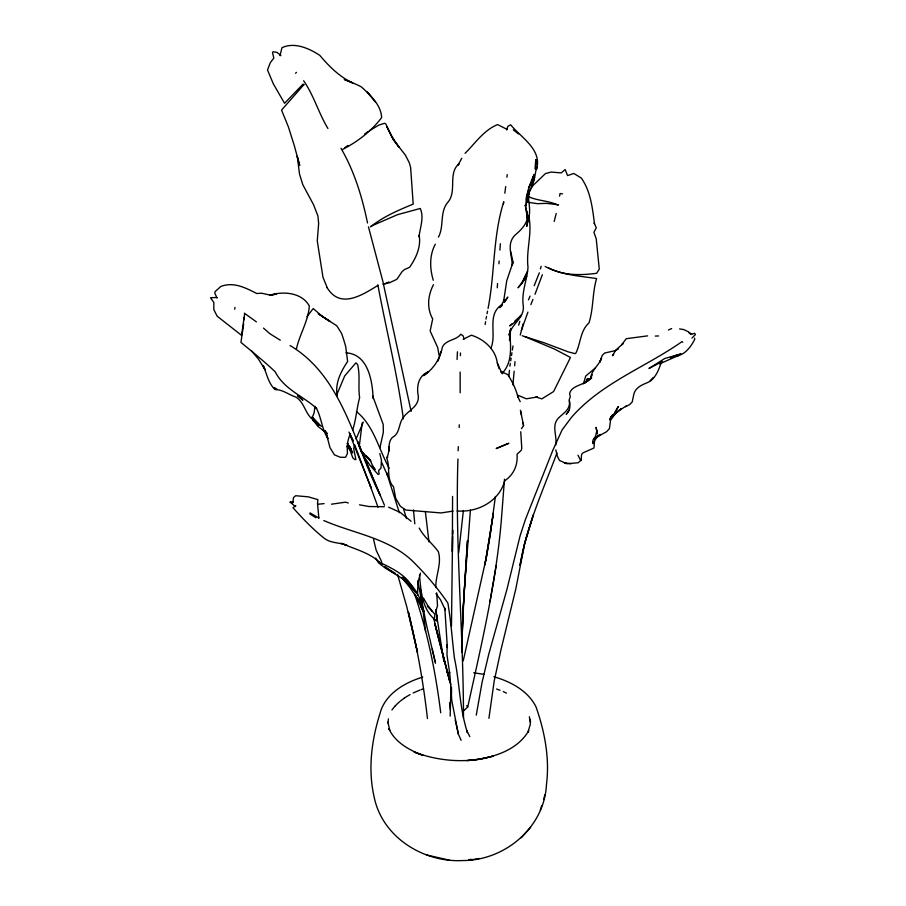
<?xml version="1.0" encoding="UTF-8"?>
<svg xmlns="http://www.w3.org/2000/svg" width="906" height="906" viewBox="0 0 906 906"><rect width="100%" height="100%" fill="white"/><g stroke="black" fill="none" stroke-linecap="round" stroke-linejoin="round"><path stroke-width="1.36" d="M451.471 626.216L452.626 530.021L452.581 534.064M457.949 459.002C455.005 545.355 463.487 631.437 463.476 717.722M452.547 536.76L452.377 551.561L452.558 496.42M555.718 445.095C557.417 436.046 551.233 426.024 558.175 418.379C563.079 413.181 570.837 409.591 569.296 400.86M464.042 710.497L467.745 706.94L466.726 705.615M461.675 652.161L462.943 612.263L467.485 540.746L462.943 612.263L461.63 648.028M450.169 716.114L450.894 687.144M460.157 392.774L460.146 372.049M461.618 647.994L464.053 593.883L470.407 510.101M536.794 164.541L536.941 159.932L536.816 162.661M460.395 355.684L460.497 352.978M458.119 450.746L458.311 446.647M459.161 427.53L459.285 424.801M536.635 166.772L534.427 178.38L531.426 185.617L534.529 176.998C533.928 184.631 528.549 190.962 527.756 198.482M457.066 359.489L457.462 351.811M234.982 307.406L234.699 309.229M555.786 449.886L557.383 456.273L559.5 460.475L566.839 463.713L578.141 462.785L581.188 460.101L581.505 455.14M536.669 166.964L536.511 169.501C542.468 149.49 521.041 137.689 510.644 124.802L507.847 126.353L506.601 129.932L506.975 129.332L497.632 124.598C483.838 130.068 475.288 143.227 465.061 153.341M498.934 263.816L499.127 260.996M243.941 319.92L244.133 317.293M497.247 287.768L497.564 283.544M504.495 479.183L501.664 515.978C496.737 580.599 481.596 643.804 467.745 706.94M499.885 250.101L500.384 243.703M309.954 514.155L310.056 512.887L318.969 518.096M510.293 329.795L509.104 335.231C511.109 323.657 525.593 317.87 523.113 304.541C521.596 291.834 527.111 279.829 528.005 267.27C525.956 250.124 532.479 233.272 528.81 216.409L528.73 217.417C531.312 208.561 527.371 199.75 528.526 190.951L528.436 199.127L528.017 195.911L529.478 191.257L527.62 199.773M314.948 406.42L314.122 412.864L311.687 418.697C305.084 412.706 303.997 401.913 295.775 397.021C288.652 394.79 282.853 389.478 275.062 389.625C268.21 383.193 266.806 373.6 263.136 365.412L265.118 369.829L258.516 359.218L251.834 351.211M512.909 384.801L514.155 371.188M514.653 365.741L515.027 361.664M458.73 552.603L463.385 510.474M510.746 328.425L509.546 340.531L509.772 331.392C510.52 345.288 512.977 361.687 502.524 372.887M508.889 376.001L509.455 370.384M434.461 618.515L434.891 614.404L427.643 605.299L423.34 598.051L423.838 599.919M593.373 441.641L593.147 443.736L592.852 440.271L595.672 436.058L596.816 430.52L596.046 427.372L597.19 433.77L596.816 430.52M435.786 587.575C435.526 575.503 441.969 563.498 438.334 551.686C432.468 543.475 424.053 537.19 419.206 528.073M244.552 314.586L241.585 335.379L217.157 316.183L213.805 309.569L213.85 302.536L210.566 297.734L216.93 297.485M506.896 177.236L507.224 174.586M388.448 718.832L387.915 722.954L387.904 722.184L389.773 730.395L388.889 728.752C395.276 742.592 409.433 750.225 423.091 755.366L414.133 752.048C439.116 761.448 467.258 763.633 493.034 756.159L479.546 759.285L466.545 760.644M504.835 193.216L505.695 186.557M362.174 422.989L359.263 446.545L361.403 452.139M495.389 496.477L490.055 536.216L484.869 564.948L493.226 514.2M488.923 718.345L494.2 681.018L501.086 649.308L515.718 589.353L524.767 543.022L533.238 515.095L524.767 543.022L519.987 565.423C526.488 526.227 543.158 489.987 556.941 453.023M422.774 677.099C404.631 682.546 384.903 694.053 379.931 713.713C371.539 740.44 367.825 769.398 374.133 796.974C382.139 836.974 423.215 862.659 462.558 860.553C504.619 860.745 544.495 827.563 546.477 784.449C549.783 758.209 544.699 731.55 536.001 706.839C527.926 690.644 510.565 681.516 493.838 676.737M485.163 324.473L485.559 321.755M436.715 592.796L437.507 605.831L435.786 611.471L437.077 616.386L436.398 620.769C421.992 610.236 420.882 591.131 419.523 574.902M503.442 203.873L503.77 201.755C492.762 236.421 494.993 273.068 488.062 308.425M509.885 366.171L510.293 363.487M510.712 360.803L511.12 358.119M511.539 355.435L511.947 352.74M512.366 350.056L512.989 346.024M436.398 620.769L437.077 616.386M493.419 512.83L486.601 556.341L463.238 660.836M243.669 323.872L240.939 342.4C252.525 351.992 264.292 361.403 275.175 371.766C284.099 389.342 302.966 395.979 316.59 408.436L316.013 407.587C321.573 417.281 321.607 429.104 327.961 438.606L325.277 430.509M503.668 300.985L506.748 280.701L513.023 262.208L510.724 251.63M489.908 601.743L496.171 565.763M532.581 180.283L533.26 176.455L531.652 182.219M476.273 715.117L482.094 682.252L488.708 654.392L506.873 589.625L520.089 535.842L525.491 519.285L552.819 450.282L562.15 429.84L571.46 417.383C601.403 382.944 645.57 367.236 682.059 341.596L682.773 342.309M296.455 348.833C299.592 334.325 308.312 321.188 309.32 306.013C301.958 292.491 283.136 290.894 269.784 295.277L276.228 294.065L270.509 295.197L261.619 293.204L256.794 293.51C245.605 287.882 233.612 281.426 220.747 286.511L215.05 291.664L214.801 293.114L217.021 298.017M379.942 447.7L383.351 432.275L383.215 424.427L372.728 396.069L373.215 398.572M559.568 196.16L560.078 193.51L562.524 193.895M486.012 319.059L486.522 316.409M487.032 313.748L487.541 311.086M556.193 213.499L554.212 221.472M528.81 216.409L526.68 226.466L527.904 221.279M591.641 378.119L587.756 380.962L590.723 378.255C591.267 370.056 599.036 365.446 601.505 358.142L599.749 362.253L602.297 355.288L604.619 353.057L615.333 350.599L618.39 348.923M354.586 445.084L353.68 448.753L355.877 459.501L354.824 459.614L352.762 457.813L349.92 449.795L346.647 446.284M513.023 262.208L512.252 265.299C512.071 255.198 506.341 244.11 514.88 235.254C521.788 229.422 529.999 221.392 526.805 211.438L527.564 219.218L525.242 204.96L527.734 216.353M520.248 335.039L523.17 323.804M521.369 330.418L527.926 312.128M420.497 573.113L418.04 582.128L417.44 595.344M540.429 268.912L541.165 266.307M542.354 274.733L534.993 294.269M440.984 351.675L438.074 361.041M518.662 325.197L519.829 321.324M540.293 810.247L541.743 805.502M543.521 799.534L545.027 794.607M531.754 182.106L534.246 174.484C529.546 184.212 525.842 194.665 526.295 205.617L526.579 196.126L526.465 199.433L528.391 190.917L527.009 195.436L527.779 202.446L527.009 195.436L528.821 190.894M352.604 430.282C356.103 419.512 356.704 408.606 359.614 397.575C357.949 386.522 360.362 375.288 357.564 364.472L355.899 362.876L344.71 375.899L336.704 394.959M433.487 284.654C427.892 295.401 426.545 308.085 432.694 318.935L430.146 331.03L437.689 347.485L439.127 355.503M356.081 438.968L363.306 422.117M534.189 285.73L539.33 272.831M530.871 304.609L532.932 299.444M490.803 348.402C497.213 334.223 486.205 314.45 502.173 304.439L500.939 306.183L504.234 299.875M598.062 435.152L594.529 441.097L593.962 448.017L583.17 452.751L581.527 454.472M387.791 456.986L386.794 458.345C390.316 467.349 386.216 479.433 393.532 486.76L395.673 498.198L400.327 506.273L405.911 510.055L441.075 512.943L453.125 511.086M528.492 299.841L530.067 296.058M438.436 237.134C444.518 225.888 439.093 211.517 448.572 201.426C456.952 190.022 447.575 173.227 459.319 163.42L457.96 165.198L461.766 158.301M590.723 378.255L592.264 374.756M435.299 244.178C429.308 255.322 429.716 268.403 433.272 280.248M587.507 381.064L588.73 378.753M502.241 373.827L503.464 371.619M614.177 413.827L618.266 406.635L614.177 413.827L626.205 405.956M531.086 183.737L528.549 188.108L531.335 183.374M616.884 411.301L615.661 413.385L621.278 408.583L615.661 413.385L616.918 411.652L611.856 417.202L616.465 412.649M350.509 433.849C347.338 439.637 346.998 446.873 347.44 453.374L345.684 457.145L344.892 457.326L340.248 457.247L334.416 454.846L329.977 447.643L325.967 432.287M306.93 316.681L313.227 308.55L322.287 316.387L330.101 321.528L318.255 313.748L336.794 325.809L341.607 333.442L343.736 339.807L345.707 346.59L347.621 361.449C340.939 371.517 334.756 383.385 337.259 395.854M521.482 428.674L523.555 425.605L520.576 410.746M529.41 190.77L533.147 185.379L545.457 173.556L551.21 172.072L561.267 172.91L565.163 169.535L567.586 175.594L573.804 173.465L581.358 178.074C590.655 191.393 592.433 207.904 594.461 223.578L594.2 222.876L596.273 227.825L593.906 232.332L596.216 238.742L599.274 269.093L596.68 273.284C580.372 275.424 563.713 275.707 548.742 267.972M386.851 457.462C390.509 451.426 386.975 443.079 392.321 437.417C400.259 433.6 398.38 423.532 403.374 417.394C408.21 410.35 418.889 406.817 418.357 396.352C416.296 386.715 418.266 375.65 428.515 371.664L423.623 375.673C433.815 368.708 440.01 358.867 442.411 347.055C446.001 339.49 456.182 340.543 460.814 334.212L463.238 335.99L464.008 339.048L463.238 339.252L471.38 335.209C483.713 339.059 495.401 349.127 497.19 362.513M569.455 409.739L566.216 414.314C570.633 410.361 570.406 404.948 569.195 399.739L570.282 396.805L569.614 393.43C571.709 385.956 581.335 385.424 586.805 381.369L587.62 378.436L585.185 382.819L586.805 381.369L583.419 383.793L585.74 376.035L595.344 367.949M595.808 437.439L594.177 439.659L600.452 434.506M391.936 709.964L395.254 705.763M613.69 354.246L612.445 355.764L615.729 350.18L623.305 343.374L621.686 344.756L626.227 338.708L647.62 335.866M303.385 85.266L304.031 84.496L281.551 110.102L288.459 127.078L294.314 145.685L299.693 165.458L297.247 156.296L299.535 174.156L302.819 184.722L313.578 204.745L317.915 216.013L318.652 223.488L317.27 240.928L322.989 277.361L327.304 287.87M616.918 411.652L610.553 420.237L609.432 428.606L606.567 431.732L594.076 438.561L600.418 434.506M521.165 837.823L530.622 827.314M295.594 73.261L296.421 72.367M303.136 84.032L284.563 103.284L273.397 83.986L267.508 69.989L270.294 62.718L273.816 58.052L272.513 52.627L273.034 51.744L276.987 52.378L280.86 55.538L280.022 55.606L281.981 47.701C294.382 41.789 309.206 48.358 319.829 55.402C329.105 66.444 339.625 76.863 352.627 82.899C329.716 73.646 361.052 85.742 361.834 87.35C370.667 95.323 380.973 105.039 381.653 117.553C371.358 131.223 357.564 141.721 342.491 149.501M650.259 380.633L653.339 377.485M691.957 338.085L695.434 334.529L694.585 333.283L691.085 334.359L688.82 332.457L691.561 334.473M499.852 307.734L501.89 305.673M511.675 324.076L509.704 325.9L514.699 322.332L521.539 314.937L514.631 321.324M364.631 134.088L367.927 131.597M370.554 226.885C383.181 216.636 398.3 210.249 413.204 204.099L410.622 167.463L409.308 162.774L405.424 155.175L393.544 139.909L387.111 127.236L393.544 139.909L398.595 146.704M659.727 363.046L661.505 361.811C658.798 369.637 655.446 379.354 647.178 382.751C641.641 384.948 635.684 387.587 633.928 393.861L632.184 402.015L629.602 404.631L625.548 406.737M344.892 147.576L348.006 145.481M404.325 698.028L410.033 694.574M369.421 130.702L379.048 125.017L384.654 123.261L385.854 123.997L391.437 135.979L398.719 146.761M662.229 361.539L648.934 368.482L664.778 358.493L681.074 353.918L675.559 355.514M659.591 363.895L678.515 355.48L677.133 355.922C685.525 354.257 691.018 346.534 694.721 339.365L694.54 338.142M413.17 692.988L419.897 690.1M670.406 357.825L674.279 356.092M668.39 329.999L671.652 328.55M371.041 226.172L397.462 214.688L420.248 208.471C424.336 217.315 420.022 227.768 419.002 236.896L419.229 235.334C421.12 247.078 416.092 257.836 409.603 267.315L404.393 269.592L402.015 271.732L396.873 279.32L389.637 282.695L383.034 284.257M385.084 283.635L388.957 281.947M421.097 689.681L423.476 688.843M377.757 285.515C362.343 294.926 340.294 309.524 327.111 287.666M468.629 859.828L471.131 859.228M468.957 860.202L479.195 858.48M340.882 543.215L347.009 545.423C339.376 542.252 330.713 543.532 323.85 537.983C312.672 528.957 302.525 518.481 293.012 507.711L295.73 505.616L295.447 506.59L290.147 502.162L293.306 501.652L292.819 502.717L293.476 497.598L295.65 495.729L308.323 496.839L317.927 499.636L317.519 503.419L318.844 517.904M331.494 504.189L345.582 502.162L348.266 503M317.847 504.28L324.076 503.6M467.892 760.53C490.463 758.481 516.454 751.64 528.742 730.757L527.87 732.388L530.372 724.222L529.376 716.737M447.054 672.58L449.863 672.343M457.054 510.961C477.553 512.626 499.161 501.471 504.778 480.746C513.849 474.506 517.926 465.084 517.054 454.189L521.301 450.282L521.777 448.187L520.735 431.743M655.31 336.058L658.594 335.956M384.337 506.714L369.093 506.533L359.512 504.823M558.492 204.767L546.488 203.352L537.292 203.68L529.025 202.423M571.12 463.793L564.223 462.841L566.409 463.487M679.602 328.923L683.566 329.512L688.198 331.675L691.085 334.359M473.747 672.784L483.872 674.324M402.309 578.3L410.305 588.017L418.074 599.897L415.378 595.299L423.295 611.414L424.178 611.55L418.368 598.945M581.188 460.101L580.372 459.965L577.994 455.208M449.41 860.179L426.658 854.958M345.956 352.83C367.904 354.053 372.287 380.124 373.102 397.711M522.207 335.752L544.166 342.785L568.221 351.868L575.038 353.646L575.865 353.17C580.723 343.295 580.191 330.747 588.968 322.887C593.611 308.516 592.23 293.057 596.59 278.572C579.194 275.922 561.222 274.994 545.163 266.489M290.147 502.162L291.755 502.694M557.96 205.13C548.266 200.283 536.805 201.087 527.303 196.002M496.613 689.047L500.01 690.247M524.914 336.658L554.404 349.036L570.463 357.462L553.6 391.539L541.799 398.878L535.956 396.975L537.53 396.941L526.329 398.787L517.36 395.039M323.782 520.542C353.136 533.328 386.987 537.711 411.449 560.055C424.88 573.192 437.338 587.586 447.881 603.09C450.939 621.006 452.219 639.568 454.37 657.79C459.75 682.603 459.399 708.265 467.462 732.592L466.794 730.678L469.829 736.657M310.928 514.608L315.911 517.745M388.629 507.179L400.248 512.434L411.075 521.244M503.294 691.618L506.454 693.113M341.845 543.441C355.594 549.636 371.075 552.887 381.811 564.404L381.517 561.426L376.171 550.259L373.544 539.353M378.912 561.98C391.834 568.288 405.877 574.347 412.694 587.96L406.25 580.225L409.705 583.509L402.842 577.156M274.065 387.541L276.851 388.991M280.305 340.214L269.75 333.646L263.499 328.085M290.079 345.548C342.876 376.919 354.473 444.348 380.078 495.027L357.564 441.562L384.461 505.242M244.326 313.17L256.375 321.856M323.249 430.09L326.975 433.362L317.802 426.307L311.675 418.017M323.759 431.041L326.975 433.362M356.432 411.573C373.861 425.582 378.765 449.376 389.218 468.243M402.128 577.711L407.768 582.377L416.092 592.864L406.171 581.392L401.449 577.507L409.172 584.268C402.151 576.918 392.139 573.634 384.801 566.669M384.948 566.748L395.594 573.725L385.571 568.288L378.459 562.807L375.594 558.13M513.249 129.841L518.481 133.929M321.279 426.352L312.117 416.941L317.123 423.566M406.058 579.625C414.438 587.031 420.678 597.031 422.445 608.175L420.293 602.309M427.304 606.125L432.264 611.618M404.45 577.802L407.598 581.493M370.86 96.398L367.292 92.084L375.39 102.118M372.083 465.82L375.141 469.523C371.369 465.208 371.064 458.73 365.616 455.661L370.837 460.973L362.57 452.366L364.167 454.687M435.956 593.623L440.565 599.863L445.378 610.044L444.823 608.164L447.36 647.541L447.168 644.698L446.986 655.049L449.806 674.019L451.845 700.972L458.357 734.087L461.097 740.327M347.44 443.113L352.638 452.966L349.897 446.862L351.245 449.376L347.225 443.419M364.053 456.556L369.976 465.333L378.119 474.461L379.127 474.019L378.606 470.52L380.973 468.153L381.471 460.339L379.841 453.589M348.889 448.153L350.203 450.214M303.646 80.747C313.918 95.549 318.64 113.182 327.938 128.482M340.996 148.301C354.359 171.302 362.185 197.055 367.519 222.989M420.894 606.839L423.295 611.414M348.969 432.094L353.272 441.018L350.248 434.62M381.551 462.139L387.904 476.194L386.669 472.739M349.841 434.54L371.086 487.904L354.744 445.084M369.625 484.11L378.017 507.224M414.699 594.325C427.711 632.716 435.707 672.603 440.724 712.773M386.658 472.807L399.399 512.751M520.203 401.686L517.654 396.341L517.96 397.043C515.888 388.776 512.184 381.426 507.711 374.54L500.837 371.517L501.788 372.978L497.303 363L499.059 368.663M403.634 509.229L406.534 518.583M417.723 580.973L426.262 623.838L435.503 663.249M450.792 684.664L433.702 618.436M397.598 574.506L406.669 606.329L417.473 652.252L408.436 612.196C417.122 647.19 423.385 682.728 427.451 718.537M449.806 681.776L434.835 623.962L449.784 681.482M458.357 734.087L455.208 720.055M529.942 719.104L530.599 721.765M368.448 226.84L382.751 280.939L411.131 411.437M432.207 649.172L435.242 662.139M520.395 410.248L521.448 415.05M377.847 284.812C386.137 329.524 397.372 373.77 403.363 418.855M443.827 661.471L435.786 609.817M523.102 422.808L523.555 425.605M425.605 631.493L420.373 589.093M425.344 511.448L428.968 541.845M449.546 702.796L450.407 709.76M414.801 523.815L413.453 509.931M451.494 687.36L451.562 694.109M395.367 705.797A72.152 41.461 -0.3 0 1 399.523 701.822M400.293 701.176A72.152 41.461 -0.3 0 1 404.461 698.096M388.663 446.794L388.81 451.018L388.663 446.794M535.729 159.716L535.344 168.98L535.729 159.716M527.473 271.63L521.652 283.657L518.039 287.802L526.737 276.058L521.652 283.657L527.473 271.63M611.131 416.647L609.591 419.852L612.773 414.597L611.131 416.647M505.729 300.067L504.234 302.253L507.836 297.055L505.729 300.067M507.473 443.725L496.182 448.549L508.878 443.328L507.473 443.725M318.731 425.322L313.012 420.361L318.731 425.322M300.735 398.334L297.519 395.56L302.853 400.192L300.735 398.334"/></g></svg>
